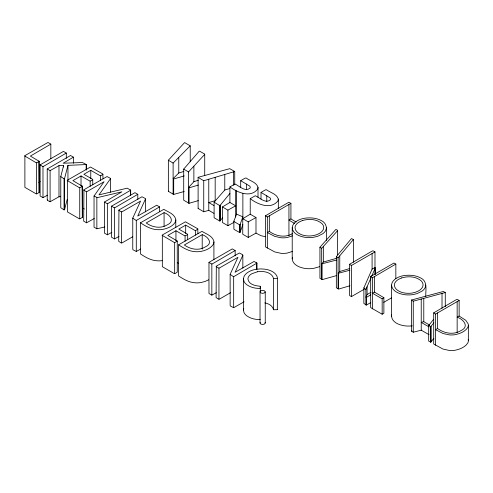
<?xml version="1.0" encoding="UTF-8"?>
<svg xmlns="http://www.w3.org/2000/svg" width="493" height="493" viewBox="0 0 493 493"><rect width="100%" height="100%" fill="white"/><g stroke="black" fill="none" stroke-linecap="round" stroke-linejoin="round"><path stroke-width="0.74" d="M319.637 266.664L313.64 268.377A16.996 9.811 0 0 1 304.859 268.402C299.658 267.57 292.743 264.981 292.22 258.899L292.22 227.772C292.349 223.921 295.806 221.326 299.029 219.884A16.651 9.613 0 0 1 305.031 218.171C310.596 217.487 316.555 217.894 321.528 220.71C329.102 224.26 325.891 234.089 326.452 240.566M292.22 258.899L292.367 257.623M412.253 325.824A16.996 9.811 0 0 1 404.192 325.75C398.985 324.918 392.071 322.33 391.547 316.241L391.547 285.12C391.682 281.269 395.133 278.668 398.356 277.232A16.651 9.613 0 0 1 404.359 275.519C409.93 274.835 415.882 275.236 420.856 278.058C427.924 281.287 425.533 290.291 425.779 296.392M391.547 316.241L391.701 314.972M94.249 218.516L86.558 222.799L83.693 221.147L83.933 189.725L107.018 176.556L110.186 178.226L110.457 178.774L98.964 194.864L127.237 188.172L130.676 190.212L130.676 194.772M240.689 187.365L240.689 180.691L245.237 178.065L246.247 178.065C250.056 181.023 256.533 182.176 258.012 187.383L257.71 189.041C250.641 198.328 237.429 192.449 229.904 186.921L229.904 202.481L222.423 206.955L222.423 222.522L227.914 225.689L233.688 222.516M261.013 199.098L261.013 192.424L265.561 189.799L266.571 189.799C270.38 192.757 276.856 193.909 278.335 199.117L278.034 200.774C271.014 209.963 257.592 204.41 250.228 198.654L250.228 214.215L242.747 218.689L242.747 234.255L248.238 237.423L255.99 233.103L260.951 235.685L265.388 236.695M184.259 191.475L173.696 194.427L168.359 191.346L168.359 160.219L184.592 142.576L190.224 145.836L190.224 161.778M168.359 191.346L168.427 191.037M326.452 227.661L325.855 230.194A16.651 9.613 0 0 1 322.89 233.657L317.775 236.264L313.64 237.25A16.996 9.811 0 0 1 304.859 237.281C299.658 236.443 292.743 233.855 292.22 227.772M425.779 285.003L425.188 287.542A16.651 9.613 0 0 1 422.218 291.006L417.109 293.606L412.968 294.598A16.996 9.811 0 0 1 404.192 294.623C398.985 293.791 392.071 291.203 391.547 285.12M104.781 226.996L96.856 228.789L94.04 227.168L94.04 196.041L104.054 181.732L87.064 191.537L86.053 191.537L83.693 190.021M260.267 319.55C255.627 319.68 250.74 318.626 246.894 315.908A16.164 9.33 0 0 1 243.992 312.482L243.456 309.974L243.456 278.847C243.721 274.977 247.085 272.463 250.339 270.996A17.052 9.842 0 0 1 256.329 269.258L260.698 268.895L265.055 269.196A16.164 9.33 0 0 1 270.99 270.873C274.071 272.222 277.103 274.687 277.491 278.243L277.325 309.703L273.547 309.74C272.851 306.554 270.059 304.428 267.046 303.491A12.27 7.081 0 0 0 264.821 302.924M243.456 309.974L243.764 308.71M67.208 199.394L64.583 209.568L64.053 209.876L60.775 207.719L60.775 176.593L63.609 165.5L58.987 165.636L50.095 170.621L47.229 168.963L70.548 155.498L73.414 157.156L73.414 163.226M64.583 209.568L64.583 178.441L67.954 165.365L86.306 164.539L82.448 162.524L63.172 163.226L73.414 157.156M349.919 285.761L338.95 288.978L336.337 287.82L336.337 256.693L351.435 238.581L353.407 239.506L353.407 262.276M198.291 200.639L189.065 203.301L183.71 200.213L183.71 169.087L199.172 151.24L199.671 151.215L204.49 153.958L204.626 154.5L188.511 171.971L188.511 203.098M353.407 239.506L338.093 257.79L338.093 288.916M190.224 145.836L173.111 163.078L173.111 194.205M222.707 217.826L219.742 221.018L214.104 217.758L214.104 202.192L224.777 190.027L229.874 188.511M336.38 275.642L322.57 279.525L319.932 278.348L319.932 247.227L335.862 229.405L337.366 230.163L337.532 230.73L321.676 248.318L321.676 279.445M433.858 338.358L430.827 342.062L428.682 341.138L428.682 325.571L433.458 319.495M260.033 291.862L260.803 290.796L262.64 290.359L264.476 290.815L265.252 291.862L265.252 322.989L264.476 324.043L262.64 324.499L260.803 324.061L260.033 322.989L260.033 291.862L260.803 292.934L262.64 293.372L264.476 292.916L265.252 291.862M260.033 322.989L260.224 322.41M236.578 214.116L233.879 221.123L233.879 228.9L234.15 229.448L239.573 232.493L240.116 232.191L240.116 224.407L242.876 216.858L236.578 214.116L236.578 190.773M240.116 232.191L242.876 224.642M370.779 302.64L366.336 305.062L363.865 303.441L363.865 287.875L372.086 269.123L372.086 253.556M365.886 304.994L365.886 289.434L371.026 277.738M371.63 276.345L375.284 268.013L375.019 267.465L372.086 269.123M367.063 286.766L367.063 294.549L365.886 297.217L366.792 297.156L370.779 294.857M132.635 236.788L122.085 242.883L121.075 242.883L118.714 241.36L118.949 209.944L141.984 196.781L145.207 198.445L145.472 198.993L137.72 216.039L156.694 205.236L159.559 206.894L159.559 211.448M230.669 292.626L219.459 299.097L218.442 299.097L216.088 297.581L216.322 266.165L239.358 253.001L242.574 254.665L242.846 255.208L235.093 272.253L254.068 261.456L256.933 263.108L256.933 269.178M140.727 249.045L136.29 251.473L133.036 249.791L132.765 249.242L132.765 218.116L140.554 201.095L122.085 211.756L121.075 211.756L118.714 210.24M244.078 301.808L233.664 307.687L230.41 306.005L230.139 305.463L230.139 274.336L237.928 257.309L219.459 267.97L218.442 267.97L216.088 266.454M277.325 309.703L277.491 309.37M428.682 325.571L430.827 326.502L433.858 322.792M50.834 144.116L30.381 156.084L39.144 161.303L39.144 192.424L37.055 193.786L36.038 193.786L24.884 187.346L24.884 155.64L47.975 142.465L50.834 144.116L50.834 158.543M47.476 195.203L42.983 197.638L40.118 195.986L40.118 164.859L63.443 151.394L66.308 153.052L66.308 158.364M66.308 153.052L43.489 166.381L42.478 166.381L40.118 164.859M60.528 196.719L58.987 196.762L50.095 201.742L47.464 200.38L47.464 199.801M103.031 174.257L100.942 175.619L99.931 175.619L90.767 170.325L83.89 174.294L92.518 179.273L92.518 179.859L90.663 180.925L89.652 180.931L81.025 175.946L72.902 180.635L82.337 186.237L82.337 217.364L80.248 218.726L79.237 218.726L67.412 211.898L67.412 180.191L90.496 167.016L102.797 173.961L103.031 178.811M82.337 186.237L80.248 187.605L79.237 187.605L67.171 180.481M118.961 236.474L114.468 238.914L111.603 237.256L111.603 206.136L134.928 192.671L137.793 194.322L137.793 199.634M137.793 194.322L114.974 207.652L113.963 207.652L111.603 206.136M140.487 222.805L163.805 209.34C167.934 211.861 173.881 213.672 175.631 218.75A14.124 8.153 0 0 1 175.151 222.368C172.488 226.46 167.638 228.364 163.047 229.356A14.124 8.153 0 0 1 156.786 229.633C150.753 229.245 145.361 226.059 140.487 222.805L140.487 253.932C145.361 257.18 150.753 260.372 156.786 260.76A14.124 8.153 0 0 0 162.37 260.594M197.952 229.054L195.863 230.416L194.852 230.416L185.682 225.122L178.811 229.097L187.439 234.076L187.439 234.662L185.584 235.728L184.573 235.728L175.946 230.749L167.823 235.438L177.258 241.04L177.258 272.167L175.169 273.529L174.158 273.529L162.326 266.701L162.326 234.988L185.417 221.819L197.718 228.764L197.952 233.608M177.258 241.04L175.169 242.402L174.158 242.402L162.092 235.284M178.614 244.824L201.939 231.359C206.062 233.879 212.008 235.691 213.759 240.763A14.124 8.153 0 0 1 213.278 244.38C210.616 248.478 205.772 250.376 201.181 251.368A14.124 8.153 0 0 1 194.914 251.646C188.887 251.257 183.488 248.071 178.614 244.824L178.614 275.944C183.488 279.198 188.887 282.384 194.914 282.772A14.124 8.153 0 0 0 201.181 282.495L205.094 281.46L208.644 279.821M216.335 292.694L211.842 295.128L208.977 293.477L208.977 262.35L232.302 248.885L235.161 250.536L235.161 255.855M235.161 250.536L212.347 263.866L211.337 263.866L208.977 262.35M292.417 251.442L287.32 253.045A13.896 8.024 0 0 1 281.09 253.328L274.749 251.941L265.481 246.876L265.481 215.749L288.799 202.284L290.925 203.356L290.925 218.917L296.096 222.01M364.272 289.194L351.897 296.336L350.887 296.336L349.537 295.406L349.537 264.279L372.357 250.949L373.263 250.894L374.982 251.886L374.982 274.114M383.881 297.686L382.667 298.542L381.656 298.542L372.523 293.267L374.507 292.121L383.881 297.686L383.881 313.246L382.161 314.238L370.668 307.601L370.668 276.481L393.987 263.015L395.842 264.082L395.842 278.508M395.842 264.082L372.523 277.707L370.668 276.481M468.202 339.541A13.896 8.024 0 0 1 467.703 343.134C464.991 347.22 460.148 349.143 455.532 350.159A13.896 8.024 0 0 1 449.302 350.449L442.967 349.062L433.698 343.991L433.698 312.864L456.512 299.541L457.522 299.541L459.143 300.471L459.143 316.038L465.799 320.314L468.202 323.975A13.896 8.024 0 0 1 467.703 327.574C464.991 331.66 460.148 333.582 455.532 334.599A13.896 8.024 0 0 1 449.302 334.889L442.967 333.496L435.547 329.657L437.537 328.504C444.193 333.379 453.548 335.185 460.863 330.649C469.7 326.773 463.537 319.236 457.153 317.184L459.143 316.038M39.144 161.303L37.055 162.665L36.038 162.665L24.65 155.93M111.843 232.369L107.357 234.804L104.491 233.152L104.491 202.025L121.882 191.826L97.343 197.625L94.04 196.041M130.676 190.212L107.862 203.541L106.852 203.541L104.491 202.025M159.559 206.894L136.746 220.217L135.803 220.26L132.765 218.116M256.933 263.108L234.113 276.437L233.171 276.474L230.139 274.336M214.104 202.192L219.317 205.322L220.131 205.359L229.935 193.379M60.775 176.593L63.677 178.614L64.583 178.441M233.879 221.123L234.15 221.665L239.173 224.561L240.116 224.407M336.546 258.32L323.34 262.036L321.676 263.884L336.38 260.082M349.827 268.506L339.757 271.507L338.093 273.35L349.919 270.201M198.248 180.278L193.872 181.72L188.511 187.537L189.595 187.691L198.291 185.072M183.827 171.453L178.774 173L173.111 178.645L174.226 178.817L184.259 175.915M213.937 213.34L208.773 210.357L203.738 211.774L198.106 208.44L198.106 177.314L229.756 168.661L234.736 171.502L234.736 184.838M198.106 208.44L198.488 208.2M429.027 334.679L421.225 330.174L413.263 332.233L411.501 331.142L411.501 300.015L443.367 291.48L445.278 292.546L445.278 306.628M411.501 331.142L411.889 330.895M38.861 182.318L40.161 181.56M164.077 212.649L146.218 222.965C152.238 227.384 160.712 228.955 167.312 224.833C175.329 221.363 169.925 214.517 164.077 212.649L164.077 226.318M229.904 186.921L234.958 184C239.284 185.867 245.341 192.461 250.185 187.95L250.29 186.995L249.643 186.052L240.689 180.691M250.228 198.654L255.282 195.733C259.608 197.601 265.659 204.194 270.509 199.683L270.614 198.728L269.967 197.785L261.013 192.424M202.204 234.662L184.345 244.978C190.366 249.403 198.845 250.974 205.439 246.845C213.463 243.376 208.052 236.529 202.204 234.662L202.204 249.088M255.99 233.103L255.99 217.542L248.238 221.862L242.747 218.689M265.481 215.749L267.335 216.975L290.925 203.356M292.645 233.528C285.336 238.07 275.975 236.264 269.32 231.39L267.335 232.536L274.749 236.381L281.09 237.768A13.896 8.024 0 0 0 287.32 237.478L292.417 235.882M290.925 218.917L288.935 220.063L294.469 223.446M374.982 251.886L351.897 265.216L350.887 265.216L349.537 264.279M367.063 294.549L370.97 292.294M383.739 302.351L391.652 297.784M433.698 312.864L435.547 314.09L459.143 300.471M234.736 171.502L204.256 180.592L203.276 180.5L198.106 177.314M411.501 300.015L412.801 300.958L413.775 301.057L445.278 292.546M429.588 325.047L423.783 321.695L421.225 322.397L429.027 326.902M222.423 206.955L227.914 210.129L235.666 205.809L229.904 202.481M257.605 271.729L251.812 273.732A12.929 7.463 0 0 0 247.917 278.939C248.675 284.64 255.571 285.854 260.304 286.26L260.267 288.423C255.627 288.553 250.74 287.505 246.894 284.788A16.164 9.33 0 0 1 243.992 281.361L243.456 278.847M277.325 278.576L273.547 278.613C272.851 275.433 270.059 273.301 267.046 272.364A12.27 7.081 0 0 0 257.605 271.729M321.676 248.318L319.932 247.227M338.093 257.79L336.337 256.693M173.111 163.078L168.359 160.219M188.511 171.971L183.71 169.087M250.228 214.215L255.99 217.542M365.886 289.434L363.865 287.875M213.937 205.563L208.773 202.574L215.176 200.669L215.176 177.326M82.349 207.836L84.34 208.989M177.27 262.64L178.602 263.404M82.337 217.364L82.103 185.947M39.144 192.424L38.904 161.008M265.061 322.428L265.252 322.989M468.35 325.189L468.35 340.749M457.153 301.617L457.153 332.744M442.018 293.427L442.018 308.248M437.537 312.944L437.537 328.504M435.547 314.09L435.547 345.217M430.999 326.366L430.999 341.926M430.827 326.502L430.827 342.062M430.444 326.6L430.444 342.16M423.783 298.351L423.783 321.695M421.225 299.048L421.225 330.174M413.263 301.106L413.263 332.233M382.161 298.678L382.161 314.238M375.284 268.013L375.284 274.681M374.507 276.555L374.507 292.121M372.523 277.707L372.523 308.828M366.336 297.285L366.336 305.062M351.392 265.351L351.392 296.472M339.757 255.947L339.757 271.507M338.426 273.467L338.426 289.027M337.625 230.434L337.625 254.727M323.34 246.469L323.34 262.036M322.046 264.008L322.046 279.568M288.935 204.503L288.935 235.629M278.335 199.117L278.335 208.225M273.547 278.613L273.547 309.74M269.32 215.823L269.32 231.39M267.335 216.975L267.335 248.102M266.775 195.752L266.775 201.68M260.304 286.26L260.267 292.22M258.012 187.383L258.012 197.249M256.699 262.818L256.699 269.646M248.238 221.862L248.238 237.423M246.451 184.018L246.451 189.207M242.876 193.515L242.876 218.984M242.846 255.208L242.846 268.112M239.912 224.642L239.912 232.425M239.573 224.709L239.573 232.493M235.666 190.249L235.666 216.926M233.664 276.561L233.664 307.687M233.516 171.866L233.516 185.202M227.914 210.129L227.914 225.689M224.777 174.467L224.777 190.027M220.297 205.224L220.297 220.79M220.131 205.359L220.131 220.926M219.742 205.458L219.742 221.018M218.947 268.106L218.947 299.233M213.913 241.989L213.913 259.447M211.842 264.001L211.842 295.128M208.773 179.23L208.773 210.357M204.724 154.173L204.724 175.428M203.738 180.648L203.738 211.774M195.357 230.551L195.357 235.106M193.872 166.159L193.872 181.72M189.065 187.734L189.065 203.301M187.673 234.366L187.673 239.684M185.682 225.122L185.682 233.479M185.078 235.864L185.078 241.182M178.774 157.44L178.774 173M175.946 230.749L175.946 240.615M175.785 219.977L175.785 227.563M174.664 242.538L174.664 273.664M173.696 178.867L173.696 194.427M145.472 198.993L145.472 211.898M136.29 220.346L136.29 251.473M130.442 189.922L130.442 195.234M121.58 211.891L121.58 243.018M114.468 207.787L114.468 238.914M110.487 178.503L110.487 192.165M107.357 203.677L107.357 234.804M100.436 175.754L100.436 180.309M96.856 197.668L96.856 228.789M92.752 179.563L92.752 184.881M90.767 170.325L90.767 178.676M90.157 181.067L90.157 186.379M86.558 191.672L86.558 222.799M86.306 164.539L86.306 169.851M86.22 164.705L86.22 170.017M81.025 175.946L81.025 185.818M79.743 187.741L79.743 218.861M67.954 165.365L67.954 180.549M64.38 178.676L64.38 209.802M64.053 178.749L64.053 209.876M63.609 165.5L63.609 167.022M58.987 165.636L58.987 196.762M50.095 170.621L50.095 201.742M47.229 168.963L47.229 200.09M42.983 166.517L42.983 197.638M36.55 162.801L36.55 193.922M302.357 220.562L299.319 221.936A14.352 8.282 0 0 0 295.017 227.778C295.239 231.587 298.918 233.762 302.141 234.927A14.168 8.178 0 0 0 312.882 235.685L316.321 234.847L319.335 233.491A14.531 8.387 0 0 0 323.704 227.618A14.112 8.147 0 0 0 321.886 223.526C316.586 218.972 308.809 218.627 302.357 220.562M401.69 277.91L398.646 279.284A14.352 8.282 0 0 0 394.345 285.12C394.573 288.935 398.252 291.104 401.475 292.275A14.168 8.178 0 0 0 412.21 293.033L415.654 292.195L418.668 290.839A14.531 8.387 0 0 0 423.037 284.966A14.112 8.147 0 0 0 421.213 280.874C415.919 276.32 408.142 275.975 401.69 277.91"/></g></svg>
